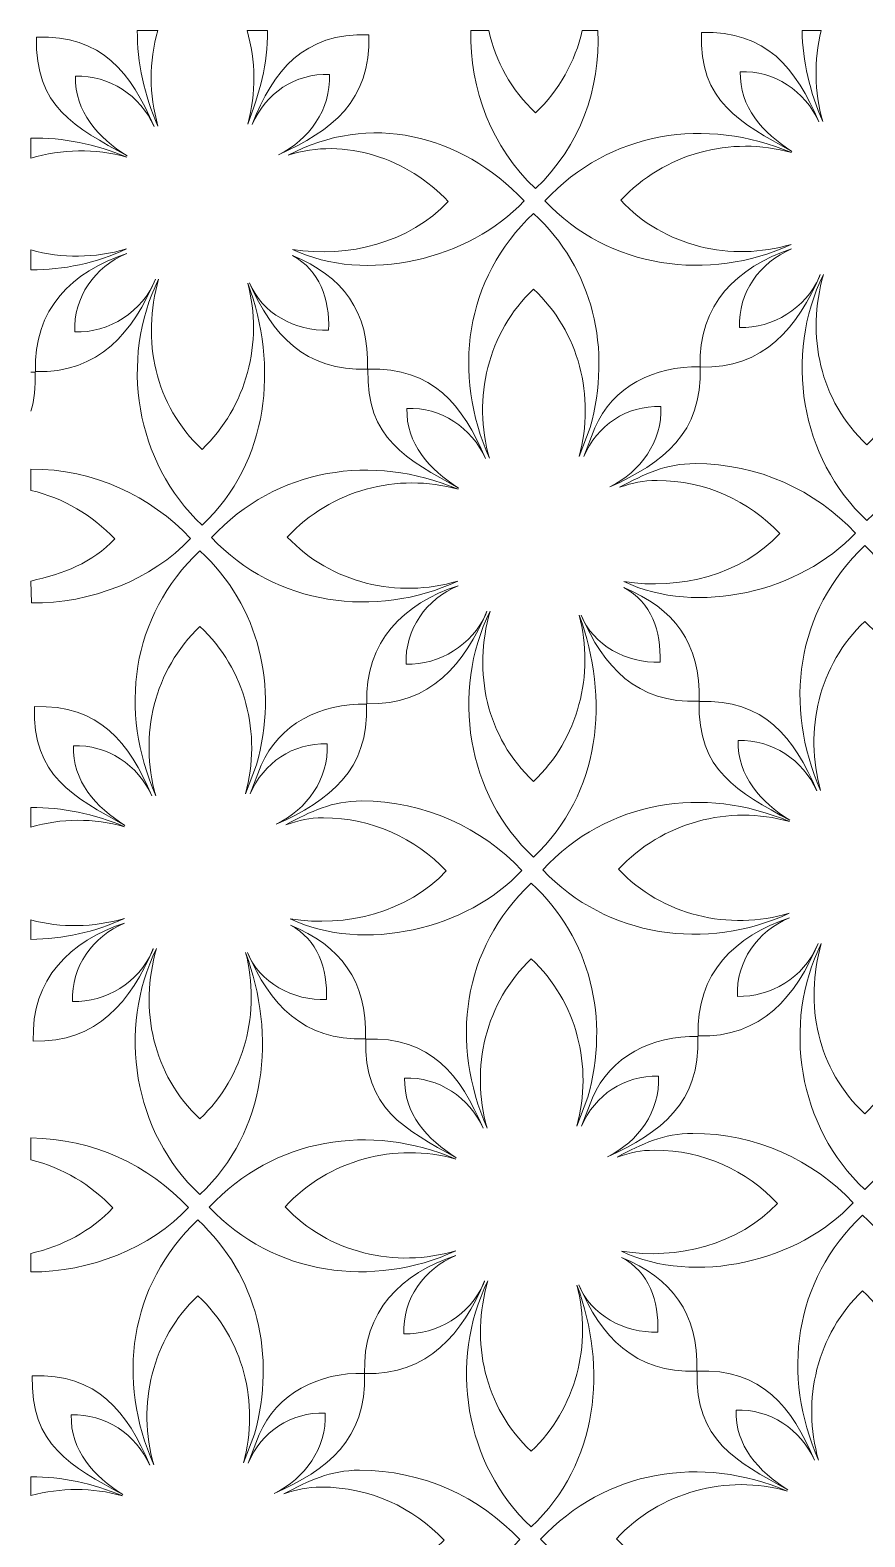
# Model space of a CAD drawing. Header units: centimetres. Extents: x -48 to 48, y -64 to 64.
# Drawn here: x 3.14 to 25.18, y 24.07 to 63.85 of the extents above; entities that cross this region are included whole.
import ezdxf

# ---------------------------------------------------------------- set-up
doc = ezdxf.new("R2010")
doc.units = ezdxf.units.CM
doc.header["$MEASUREMENT"] = 0
doc.layers.add('layer 1', color=7, linetype='Continuous')

msp = doc.modelspace()

# ---------------------------------------------------------------- linework, layer by layer
at = {"layer": 'layer 1', "color": 177, "lineweight": 9}
for points, knots in [([(5.70304, 60.53087), (4.94048, 61.00949), (4.31012, 61.70213), (4.33935, 62.63511), (4.33935, 62.63511), (5.23364, 62.66904), (6.04937, 62.1251), (6.41227, 61.31185), (6.41227, 61.31185), (5.81367, 62.71638), (5.03115, 63.73175), (3.31102, 63.66648), (3.31102, 63.66648), (3.25368, 61.83675), (4.33958, 61.28438), (5.70304, 60.53087), (5.70304, 60.53087), (5.70309, 60.53085), (5.70314, 60.53081), (5.7032, 60.53078)], [0, 0, 0, 0, 0.16666667, 0.16666667, 0.16666667, 0.16666667, 0.33333333, 0.33333333, 0.33333333, 0.33333333, 0.5, 0.5, 0.5, 0.5, 0.66666667, 0.66666667, 0.66666667, 0.66666667, 1, 1, 1, 1]), ([(6.51046, 63.83977), (6.51046, 63.83977), (5.97011, 63.83977), (5.97011, 63.83977), (5.97011, 63.83977), (5.96924, 62.99605), (6.15566, 62.13738), (6.51727, 61.31546), (6.51727, 61.31546), (6.27892, 62.15105), (6.27971, 63.02895), (6.51046, 63.83977)], [0, 0, 0, 0, 0.25, 0.25, 0.25, 0.25, 0.5, 0.5, 0.5, 0.5, 1, 1, 1, 1]), ([(9.40981, 63.83977), (9.40981, 63.83977), (8.87099, 63.83977), (8.87099, 63.83977), (8.87099, 63.83977), (9.10037, 63.04826), (9.10881, 62.19117), (8.88678, 61.36662), (8.88678, 61.36662), (9.19731, 62.18753), (9.41519, 62.94334), (9.40981, 63.83977)], [0, 0, 0, 0, 0.25, 0.25, 0.25, 0.25, 0.5, 0.5, 0.5, 0.5, 1, 1, 1, 1]), ([(9.0067, 61.36267), (9.5587, 62.78712), (10.36003, 63.78452), (12.08022, 63.73019), (12.08022, 63.73019), (12.14622, 61.97814), (11.09902, 61.19213), (9.698, 60.55964), (9.698, 60.55964), (10.50931, 60.96254), (11.08037, 61.75068), (11.04522, 62.68383), (11.04522, 62.68383), (10.13155, 62.71269), (9.36527, 62.18729), (9.0067, 61.36267)], [0, 0, 0, 0, 0.2, 0.2, 0.2, 0.2, 0.4, 0.4, 0.4, 0.4, 0.6, 0.6, 0.6, 0.6, 1, 1, 1, 1]), ([(18.13369, 63.83976), (18.13369, 63.83976), (17.72006, 63.83976), (17.72006, 63.83976), (17.72006, 63.83976), (17.52896, 63.02476), (17.11343, 62.26468), (16.4841, 61.6693), (16.4841, 61.6693), (15.83768, 62.27363), (15.42998, 63.02898), (15.25127, 63.83976), (15.25127, 63.83976), (15.25127, 63.83976), (14.77608, 63.83977), (14.77608, 63.83977), (14.77608, 63.83977), (14.7414, 62.30174), (15.32463, 60.75305), (16.48384, 59.6693), (16.48384, 59.6693), (17.68492, 60.80561), (18.182, 62.30945), (18.13369, 63.83976)], [0, 0, 0, 0, 0.14285714, 0.14285714, 0.14285714, 0.14285714, 0.28571429, 0.28571429, 0.28571429, 0.28571429, 0.42857143, 0.42857143, 0.42857143, 0.42857143, 0.57142857, 0.57142857, 0.57142857, 0.57142857, 0.71428571, 0.71428571, 0.71428571, 0.71428571, 1, 1, 1, 1]), ([(23.25483, 60.65156), (22.49227, 61.13018), (21.86191, 61.82282), (21.89114, 62.7558), (21.89114, 62.7558), (22.78543, 62.78973), (23.60116, 62.24579), (23.96406, 61.43254), (23.96406, 61.43254), (23.36546, 62.83707), (22.58294, 63.85244), (20.86281, 63.78717), (20.86281, 63.78717), (20.80547, 61.95744), (21.89137, 61.40507), (23.25483, 60.65156)], [0, 0, 0, 0, 0.2, 0.2, 0.2, 0.2, 0.4, 0.4, 0.4, 0.4, 0.6, 0.6, 0.6, 0.6, 1, 1, 1, 1]), ([(24.02973, 63.83977), (23.832, 63.06297), (23.84249, 62.23045), (24.06906, 61.43615), (24.06906, 61.43615), (23.72468, 62.21891), (23.53919, 63.035), (23.52305, 63.83977), (23.52305, 63.83977), (23.52305, 63.83977), (24.02973, 63.83977), (24.02973, 63.83977)], [0, 0, 0, 0, 0.25, 0.25, 0.25, 0.25, 0.5, 0.5, 0.5, 0.5, 1, 1, 1, 1]), ([(9.95386, 60.5503), (12.09153, 61.68684), (14.5113, 61.1209), (16.18146, 59.34219), (16.18146, 59.34219), (14.7439, 57.7929), (12.00561, 57.14195), (10.06741, 58.06334), (10.06741, 58.06334), (11.53181, 57.82869), (13.16978, 58.23799), (14.18146, 59.3283), (14.18146, 59.3283), (13.12364, 60.45489), (11.44376, 61.03957), (9.95386, 60.5503)], [0, 0, 0, 0, 0.2, 0.2, 0.2, 0.2, 0.4, 0.4, 0.4, 0.4, 0.6, 0.6, 0.6, 0.6, 1, 1, 1, 1]), ([(23.23789, 58.19591), (21.06415, 57.18907), (18.42034, 57.5481), (16.73325, 59.34484), (16.73325, 59.34484), (18.44264, 61.1871), (20.98968, 61.57551), (23.24293, 60.61858), (23.24293, 60.61858), (21.64349, 61.07215), (19.88056, 60.59522), (18.73325, 59.35873), (18.73325, 59.35873), (19.87531, 58.14244), (21.64405, 57.72093), (23.23789, 58.19591)], [0, 0, 0, 0, 0.2, 0.2, 0.2, 0.2, 0.4, 0.4, 0.4, 0.4, 0.6, 0.6, 0.6, 0.6, 1, 1, 1, 1]), ([(3.16335, 60.47177), (3.97661, 60.71785), (4.85616, 60.73467), (5.69114, 60.49789), (5.69114, 60.49789), (4.86934, 60.84689), (4.00843, 61.01694), (3.16334, 61.00277), (3.16334, 61.00277), (3.16334, 61.00277), (3.16335, 60.47177), (3.16335, 60.47177)], [0, 0, 0, 0, 0.25, 0.25, 0.25, 0.25, 0.5, 0.5, 0.5, 0.5, 1, 1, 1, 1]), ([(17.63742, 52.59794), (18.06396, 54.18194), (17.64001, 55.886), (16.43293, 57.01449), (16.43293, 57.01449), (15.22468, 55.87141), (14.81546, 54.13292), (15.26791, 52.54678), (15.26791, 52.54678), (14.28707, 54.77611), (14.59525, 57.27569), (16.43319, 59.01449), (16.43319, 59.01449), (18.01955, 57.53142), (18.50259, 55.43403), (17.92634, 53.36172), (17.92634, 53.36172), (17.92634, 53.36172), (17.63742, 52.59794), (17.63742, 52.59794)], [0, 0, 0, 0, 0.16666667, 0.16666667, 0.16666667, 0.16666667, 0.33333333, 0.33333333, 0.33333333, 0.33333333, 0.5, 0.5, 0.5, 0.5, 0.66666667, 0.66666667, 0.66666667, 0.66666667, 1, 1, 1, 1]), ([(3.16335, 57.52217), (4.0205, 57.51871), (4.88522, 57.70427), (5.6861, 58.07522), (5.6861, 58.07522), (4.85486, 57.82751), (3.97603, 57.82362), (3.16335, 58.04916), (3.16335, 58.04916), (3.16335, 58.04916), (3.16335, 57.52217), (3.16335, 57.52217)], [0, 0, 0, 0, 0.25, 0.25, 0.25, 0.25, 0.5, 0.5, 0.5, 0.5, 1, 1, 1, 1]), ([(6.45127, 57.27854), (5.87458, 55.899), (4.95499, 54.78335), (3.2827, 54.83615), (3.2827, 54.83615), (3.22058, 56.4844), (4.2571, 57.48021), (5.69124, 57.95312), (5.69124, 57.95312), (4.84902, 57.60212), (4.28303, 56.80257), (4.3177, 55.88251), (4.3177, 55.88251), (5.21692, 55.85413), (6.13223, 56.42756), (6.45127, 57.27854), (6.45127, 57.27854), (6.45127, 57.27854), (6.45127, 57.27854), (6.45127, 57.27854)], [0, 0, 0, 0, 0.16666667, 0.16666667, 0.16666667, 0.16666667, 0.33333333, 0.33333333, 0.33333333, 0.33333333, 0.5, 0.5, 0.5, 0.5, 0.66666667, 0.66666667, 0.66666667, 0.66666667, 1, 1, 1, 1]), ([(10.0687, 57.90109), (11.38741, 57.3545), (12.10028, 56.44341), (12.0519, 54.89986), (12.0519, 54.89986), (10.39782, 54.8371), (9.52885, 55.81648), (8.93671, 57.17695), (8.93671, 57.17695), (9.24618, 56.38409), (10.14258, 55.89779), (11.02357, 55.93123), (11.02357, 55.93123), (11.04939, 56.75508), (10.79569, 57.51212), (10.0687, 57.90109)], [0, 0, 0, 0, 0.2, 0.2, 0.2, 0.2, 0.4, 0.4, 0.4, 0.4, 0.6, 0.6, 0.6, 0.6, 1, 1, 1, 1]), ([(24.00306, 57.39923), (23.42637, 56.01969), (22.50678, 54.90404), (20.83449, 54.95684), (20.83449, 54.95684), (20.77237, 56.60509), (21.80889, 57.6009), (23.24303, 58.07381), (23.24303, 58.07381), (22.40081, 57.72281), (21.83482, 56.92326), (21.86949, 56.0032), (21.86949, 56.0032), (22.74451, 55.97558), (23.62554, 56.51382), (23.97193, 57.32488), (23.97193, 57.32488), (23.9833, 57.35148), (23.99287, 57.37205), (24.00306, 57.39923)], [0, 0, 0, 0, 0.16666667, 0.16666667, 0.16666667, 0.16666667, 0.33333333, 0.33333333, 0.33333333, 0.33333333, 0.5, 0.5, 0.5, 0.5, 0.66666667, 0.66666667, 0.66666667, 0.66666667, 1, 1, 1, 1]), ([(26.44082, 57.29191), (27.24772, 55.09771), (27.01882, 52.59417), (25.23216, 50.90386), (25.23216, 50.90386), (23.47001, 52.55129), (23.03884, 55.27306), (24.08591, 57.39867), (24.08591, 57.39867), (23.6272, 55.7957), (23.98603, 54.06909), (25.23242, 52.90386), (25.23242, 52.90386), (26.41889, 54.02634), (26.84548, 55.73412), (26.44082, 57.29191)], [0, 0, 0, 0, 0.2, 0.2, 0.2, 0.2, 0.4, 0.4, 0.4, 0.4, 0.6, 0.6, 0.6, 0.6, 1, 1, 1, 1]), ([(8.88903, 57.17122), (9.69593, 54.97702), (9.46703, 52.47348), (7.68037, 50.78317), (7.68037, 50.78317), (5.91822, 52.4306), (5.48705, 55.15237), (6.53412, 57.27798), (6.53412, 57.27798), (6.07541, 55.67501), (6.43424, 53.9484), (7.68063, 52.78317), (7.68063, 52.78317), (8.8671, 53.90565), (9.29369, 55.61343), (8.88903, 57.17122)], [0, 0, 0, 0, 0.2, 0.2, 0.2, 0.2, 0.4, 0.4, 0.4, 0.4, 0.6, 0.6, 0.6, 0.6, 1, 1, 1, 1]), ([(14.45368, 51.76219), (13.69112, 52.24081), (13.06076, 52.93345), (13.08999, 53.86643), (13.08999, 53.86643), (13.98428, 53.90036), (14.80001, 53.35642), (15.16291, 52.54317), (15.16291, 52.54317), (14.56431, 53.9477), (13.78179, 54.96307), (12.06166, 54.8978), (12.06166, 54.8978), (12.00432, 53.06807), (13.09022, 52.5157), (14.45368, 51.76219)], [0, 0, 0, 0, 0.2, 0.2, 0.2, 0.2, 0.4, 0.4, 0.4, 0.4, 0.6, 0.6, 0.6, 0.6, 1, 1, 1, 1]), ([(17.75734, 52.59399), (17.75734, 52.59399), (18.04988, 53.34889), (18.04988, 53.34889), (18.04988, 53.34889), (18.51851, 54.43111), (19.62493, 54.9996), (20.83086, 54.96151), (20.83086, 54.96151), (20.89686, 53.20946), (19.84966, 52.42345), (18.44864, 51.79096), (18.44864, 51.79096), (19.25995, 52.19386), (19.83101, 52.982), (19.79586, 53.91515), (19.79586, 53.91515), (18.88219, 53.94401), (18.11591, 53.41861), (17.75734, 52.59399)], [0, 0, 0, 0, 0.16666667, 0.16666667, 0.16666667, 0.16666667, 0.33333333, 0.33333333, 0.33333333, 0.33333333, 0.5, 0.5, 0.5, 0.5, 0.66666667, 0.66666667, 0.66666667, 0.66666667, 1, 1, 1, 1]), ([(3.16336, 53.78828), (3.24968, 54.09034), (3.28965, 54.43096), (3.27504, 54.81894), (3.27504, 54.81894), (3.23772, 54.82011), (3.20048, 54.82072), (3.16335, 54.82073)], [0, 0, 0, 0, 0.33333333, 0.33333333, 0.33333333, 0.33333333, 1, 1, 1, 1]), ([(14.43674, 49.30654), (12.263, 48.2997), (9.61919, 48.65873), (7.9321, 50.45547), (7.9321, 50.45547), (9.64149, 52.29773), (12.18853, 52.68614), (14.44178, 51.72921), (14.44178, 51.72921), (12.84234, 52.18278), (11.07941, 51.70585), (9.9321, 50.46936), (9.9321, 50.46936), (11.07416, 49.25307), (12.8429, 48.83156), (14.43674, 49.30654)], [0, 0, 0, 0, 0.2, 0.2, 0.2, 0.2, 0.4, 0.4, 0.4, 0.4, 0.6, 0.6, 0.6, 0.6, 1, 1, 1, 1]), ([(3.17401, 48.72906), (3.17401, 48.72906), (3.16336, 49.30772), (3.16336, 49.30772), (3.16336, 49.30772), (4.00664, 49.49151), (4.79489, 49.79047), (5.37628, 50.41705), (5.37628, 50.41705), (4.78968, 51.04179), (4.0249, 51.49679), (3.16336, 51.70052), (3.16336, 51.70052), (3.16336, 51.70052), (3.16336, 52.26481), (3.16336, 52.26481), (3.16336, 52.26481), (4.82393, 52.25903), (6.32069, 51.55513), (7.37628, 50.43094), (7.37628, 50.43094), (6.37175, 49.34833), (4.73204, 48.70439), (3.17401, 48.72906)], [0, 0, 0, 0, 0.14285714, 0.14285714, 0.14285714, 0.14285714, 0.28571429, 0.28571429, 0.28571429, 0.28571429, 0.42857143, 0.42857143, 0.42857143, 0.42857143, 0.57142857, 0.57142857, 0.57142857, 0.57142857, 0.71428571, 0.71428571, 0.71428571, 0.71428571, 1, 1, 1, 1]), ([(18.7045, 51.78162), (19.36306, 52.13176), (19.92253, 52.40741), (20.69856, 52.40741), (20.69856, 52.40741), (22.36735, 52.40741), (23.87214, 51.70236), (24.9321, 50.57351), (24.9321, 50.57351), (23.49454, 49.02422), (20.75625, 48.37327), (18.81805, 49.29466), (18.81805, 49.29466), (20.28245, 49.06001), (21.92042, 49.46931), (22.9321, 50.55962), (22.9321, 50.55962), (22.12154, 51.42287), (20.97082, 51.96202), (19.69469, 51.96202), (19.69469, 51.96202), (19.30082, 51.96202), (19.07342, 51.90277), (18.7045, 51.78162)], [0, 0, 0, 0, 0.14285714, 0.14285714, 0.14285714, 0.14285714, 0.28571429, 0.28571429, 0.28571429, 0.28571429, 0.42857143, 0.42857143, 0.42857143, 0.42857143, 0.57142857, 0.57142857, 0.57142857, 0.57142857, 0.71428571, 0.71428571, 0.71428571, 0.71428571, 1, 1, 1, 1]), ([(26.38248, 43.8254), (26.80902, 45.4094), (26.38507, 47.11346), (25.17799, 48.24195), (25.17799, 48.24195), (23.96974, 47.09887), (23.56052, 45.36038), (24.01297, 43.77424), (24.01297, 43.77424), (23.03213, 46.00357), (23.34031, 48.50315), (25.17825, 50.24195), (25.17825, 50.24195), (26.76461, 48.75888), (27.24765, 46.66149), (26.6714, 44.58918), (26.6714, 44.58918), (26.6714, 44.58918), (26.38248, 43.8254), (26.38248, 43.8254)], [0, 0, 0, 0, 0.16666667, 0.16666667, 0.16666667, 0.16666667, 0.33333333, 0.33333333, 0.33333333, 0.33333333, 0.5, 0.5, 0.5, 0.5, 0.66666667, 0.66666667, 0.66666667, 0.66666667, 1, 1, 1, 1]), ([(8.82992, 43.68993), (9.25646, 45.27393), (8.83251, 46.97799), (7.62543, 48.10648), (7.62543, 48.10648), (6.41718, 46.9634), (6.00796, 45.22491), (6.46041, 43.63877), (6.46041, 43.63877), (5.47957, 45.8681), (5.78775, 48.36768), (7.62569, 50.10648), (7.62569, 50.10648), (9.21205, 48.62341), (9.69509, 46.52602), (9.11884, 44.45371), (9.11884, 44.45371), (9.11884, 44.45371), (8.82992, 43.68993), (8.82992, 43.68993)], [0, 0, 0, 0, 0.16666667, 0.16666667, 0.16666667, 0.16666667, 0.33333333, 0.33333333, 0.33333333, 0.33333333, 0.5, 0.5, 0.5, 0.5, 0.66666667, 0.66666667, 0.66666667, 0.66666667, 1, 1, 1, 1]), ([(15.20191, 48.50986), (14.62522, 47.13032), (13.70563, 46.01467), (12.03334, 46.06747), (12.03334, 46.06747), (11.97122, 47.71572), (13.00774, 48.71153), (14.44188, 49.18444), (14.44188, 49.18444), (13.59966, 48.83344), (13.03367, 48.03389), (13.06834, 47.11383), (13.06834, 47.11383), (13.94336, 47.08621), (14.82439, 47.62445), (15.17078, 48.43551), (15.17078, 48.43551), (15.18215, 48.46211), (15.19172, 48.48268), (15.20191, 48.50986)], [0, 0, 0, 0, 0.16666667, 0.16666667, 0.16666667, 0.16666667, 0.33333333, 0.33333333, 0.33333333, 0.33333333, 0.5, 0.5, 0.5, 0.5, 0.66666667, 0.66666667, 0.66666667, 0.66666667, 1, 1, 1, 1]), ([(18.81934, 49.13241), (20.13805, 48.58582), (20.85092, 47.67473), (20.80254, 46.13118), (20.80254, 46.13118), (19.14846, 46.06842), (18.27949, 47.0478), (17.68735, 48.40827), (17.68735, 48.40827), (17.99682, 47.61541), (18.89322, 47.12911), (19.77421, 47.16255), (19.77421, 47.16255), (19.80003, 47.9864), (19.54633, 48.74344), (18.81934, 49.13241)], [0, 0, 0, 0, 0.2, 0.2, 0.2, 0.2, 0.4, 0.4, 0.4, 0.4, 0.6, 0.6, 0.6, 0.6, 1, 1, 1, 1]), ([(17.63967, 48.40254), (18.44657, 46.20834), (18.21767, 43.7048), (16.43101, 42.01449), (16.43101, 42.01449), (14.66886, 43.66192), (14.23769, 46.38369), (15.28476, 48.5093), (15.28476, 48.5093), (14.82605, 46.90633), (15.18488, 45.17972), (16.43127, 44.01449), (16.43127, 44.01449), (17.61774, 45.13697), (18.04433, 46.84475), (17.63967, 48.40254)], [0, 0, 0, 0, 0.2, 0.2, 0.2, 0.2, 0.4, 0.4, 0.4, 0.4, 0.6, 0.6, 0.6, 0.6, 1, 1, 1, 1]), ([(23.19874, 42.98965), (22.43618, 43.46827), (21.80582, 44.16091), (21.83505, 45.09389), (21.83505, 45.09389), (22.72934, 45.12782), (23.54507, 44.58388), (23.90797, 43.77063), (23.90797, 43.77063), (23.30937, 45.17516), (22.52685, 46.19053), (20.80672, 46.12526), (20.80672, 46.12526), (20.74938, 44.29553), (21.83528, 43.74316), (23.19874, 42.98965)], [0, 0, 0, 0, 0.2, 0.2, 0.2, 0.2, 0.4, 0.4, 0.4, 0.4, 0.6, 0.6, 0.6, 0.6, 1, 1, 1, 1]), ([(5.64618, 42.85418), (4.88362, 43.3328), (4.25326, 44.02544), (4.28249, 44.95842), (4.28249, 44.95842), (5.17678, 44.99235), (5.99251, 44.44841), (6.35541, 43.63516), (6.35541, 43.63516), (5.75681, 45.03969), (4.97429, 46.05506), (3.25416, 45.98979), (3.25416, 45.98979), (3.19682, 44.16006), (4.28272, 43.60769), (5.64618, 42.85418)], [0, 0, 0, 0, 0.2, 0.2, 0.2, 0.2, 0.4, 0.4, 0.4, 0.4, 0.6, 0.6, 0.6, 0.6, 1, 1, 1, 1]), ([(8.94984, 43.68598), (8.94984, 43.68598), (9.24238, 44.44088), (9.24238, 44.44088), (9.24238, 44.44088), (9.71101, 45.5231), (10.81743, 46.09159), (12.02336, 46.0535), (12.02336, 46.0535), (12.08936, 44.30145), (11.04216, 43.51544), (9.64114, 42.88295), (9.64114, 42.88295), (10.45245, 43.28585), (11.02351, 44.07399), (10.98836, 45.00714), (10.98836, 45.00714), (10.07469, 45.036), (9.30841, 44.5106), (8.94984, 43.68598)], [0, 0, 0, 0, 0.16666667, 0.16666667, 0.16666667, 0.16666667, 0.33333333, 0.33333333, 0.33333333, 0.33333333, 0.5, 0.5, 0.5, 0.5, 0.66666667, 0.66666667, 0.66666667, 0.66666667, 1, 1, 1, 1]), ([(23.1818, 40.534), (21.00806, 39.52716), (18.36425, 39.88619), (16.67716, 41.68293), (16.67716, 41.68293), (18.38655, 43.52519), (20.93359, 43.9136), (23.18684, 42.95667), (23.18684, 42.95667), (21.5874, 43.41024), (19.82447, 42.93331), (18.67716, 41.69682), (18.67716, 41.69682), (19.81922, 40.48053), (21.58796, 40.05902), (23.1818, 40.534)], [0, 0, 0, 0, 0.2, 0.2, 0.2, 0.2, 0.4, 0.4, 0.4, 0.4, 0.6, 0.6, 0.6, 0.6, 1, 1, 1, 1]), ([(9.897, 42.87361), (10.55556, 43.22375), (11.11503, 43.4994), (11.89106, 43.4994), (11.89106, 43.4994), (13.55985, 43.4994), (15.06464, 42.79435), (16.1246, 41.6655), (16.1246, 41.6655), (14.68704, 40.11621), (11.94875, 39.46526), (10.01055, 40.38665), (10.01055, 40.38665), (11.47495, 40.152), (13.11292, 40.5613), (14.1246, 41.65161), (14.1246, 41.65161), (13.31404, 42.51486), (12.16332, 43.05401), (10.88719, 43.05401), (10.88719, 43.05401), (10.49332, 43.05401), (10.26592, 42.99476), (9.897, 42.87361)], [0, 0, 0, 0, 0.14285714, 0.14285714, 0.14285714, 0.14285714, 0.28571429, 0.28571429, 0.28571429, 0.28571429, 0.42857143, 0.42857143, 0.42857143, 0.42857143, 0.57142857, 0.57142857, 0.57142857, 0.57142857, 0.71428571, 0.71428571, 0.71428571, 0.71428571, 1, 1, 1, 1]), ([(3.16335, 42.8119), (3.96064, 43.04181), (4.81873, 43.05247), (5.63428, 42.8212), (5.63428, 42.8212), (4.8309, 43.16238), (3.99015, 43.33255), (3.16335, 43.32678), (3.16335, 43.32678), (3.16335, 43.32678), (3.16335, 42.8119), (3.16335, 42.8119)], [0, 0, 0, 0, 0.25, 0.25, 0.25, 0.25, 0.5, 0.5, 0.5, 0.5, 1, 1, 1, 1]), ([(17.5773, 34.91415), (18.00384, 36.49815), (17.57989, 38.20221), (16.37281, 39.3307), (16.37281, 39.3307), (15.16456, 38.18762), (14.75534, 36.44913), (15.20779, 34.86299), (15.20779, 34.86299), (14.22695, 37.09232), (14.53513, 39.5919), (16.37307, 41.3307), (16.37307, 41.3307), (17.95943, 39.84763), (18.44247, 37.75024), (17.86622, 35.67793), (17.86622, 35.67793), (17.86622, 35.67793), (17.5773, 34.91415), (17.5773, 34.91415)], [0, 0, 0, 0, 0.16666667, 0.16666667, 0.16666667, 0.16666667, 0.33333333, 0.33333333, 0.33333333, 0.33333333, 0.5, 0.5, 0.5, 0.5, 0.66666667, 0.66666667, 0.66666667, 0.66666667, 1, 1, 1, 1]), ([(3.16334, 39.84555), (3.16334, 39.84555), (3.16335, 40.35711), (3.16335, 40.35711), (3.16335, 40.35711), (3.96007, 40.14726), (4.81735, 40.15659), (5.62924, 40.39853), (5.62924, 40.39853), (4.84606, 40.03578), (4.00185, 39.85033), (3.16334, 39.84555)], [0, 0, 0, 0, 0.25, 0.25, 0.25, 0.25, 0.5, 0.5, 0.5, 0.5, 1, 1, 1, 1]), ([(6.39441, 39.60185), (5.81772, 38.22231), (4.89813, 37.10666), (3.22584, 37.15946), (3.22584, 37.15946), (3.16372, 38.80771), (4.20024, 39.80352), (5.63438, 40.27643), (5.63438, 40.27643), (4.79216, 39.92543), (4.22617, 39.12588), (4.26084, 38.20582), (4.26084, 38.20582), (5.13586, 38.1782), (6.01689, 38.71644), (6.36328, 39.5275), (6.36328, 39.5275), (6.37465, 39.5541), (6.38422, 39.57467), (6.39441, 39.60185)], [0, 0, 0, 0, 0.16666667, 0.16666667, 0.16666667, 0.16666667, 0.33333333, 0.33333333, 0.33333333, 0.33333333, 0.5, 0.5, 0.5, 0.5, 0.66666667, 0.66666667, 0.66666667, 0.66666667, 1, 1, 1, 1]), ([(10.01184, 40.2244), (11.33055, 39.67781), (12.04342, 38.76672), (11.99504, 37.22317), (11.99504, 37.22317), (10.34096, 37.16041), (9.47199, 38.13979), (8.87985, 39.50026), (8.87985, 39.50026), (9.18932, 38.7074), (10.08572, 38.2211), (10.96671, 38.25454), (10.96671, 38.25454), (10.99253, 39.07839), (10.73883, 39.83543), (10.01184, 40.2244)], [0, 0, 0, 0, 0.2, 0.2, 0.2, 0.2, 0.4, 0.4, 0.4, 0.4, 0.6, 0.6, 0.6, 0.6, 1, 1, 1, 1]), ([(23.94697, 39.73732), (23.37028, 38.35778), (22.45069, 37.24213), (20.7784, 37.29493), (20.7784, 37.29493), (20.71628, 38.94318), (21.7528, 39.93899), (23.18694, 40.4119), (23.18694, 40.4119), (22.34472, 40.0609), (21.77873, 39.26135), (21.8134, 38.34129), (21.8134, 38.34129), (22.68842, 38.31367), (23.56945, 38.85191), (23.91584, 39.66297), (23.91584, 39.66297), (23.92721, 39.68957), (23.93678, 39.71014), (23.94697, 39.73732)], [0, 0, 0, 0, 0.16666667, 0.16666667, 0.16666667, 0.16666667, 0.33333333, 0.33333333, 0.33333333, 0.33333333, 0.5, 0.5, 0.5, 0.5, 0.66666667, 0.66666667, 0.66666667, 0.66666667, 1, 1, 1, 1]), ([(8.83217, 39.49453), (9.63907, 37.30033), (9.41017, 34.79679), (7.62351, 33.10648), (7.62351, 33.10648), (5.86136, 34.75391), (5.43019, 37.47568), (6.47726, 39.60129), (6.47726, 39.60129), (6.01855, 37.99832), (6.37738, 36.27171), (7.62377, 35.10648), (7.62377, 35.10648), (8.81024, 36.22896), (9.23683, 37.93674), (8.83217, 39.49453)], [0, 0, 0, 0, 0.2, 0.2, 0.2, 0.2, 0.4, 0.4, 0.4, 0.4, 0.6, 0.6, 0.6, 0.6, 1, 1, 1, 1]), ([(26.38473, 39.63), (27.19163, 37.4358), (26.96273, 34.93226), (25.17607, 33.24195), (25.17607, 33.24195), (23.41392, 34.88938), (22.98275, 37.61115), (24.02982, 39.73676), (24.02982, 39.73676), (23.57111, 38.13379), (23.92994, 36.40718), (25.17633, 35.24195), (25.17633, 35.24195), (26.3628, 36.36443), (26.78939, 38.07221), (26.38473, 39.63)], [0, 0, 0, 0, 0.2, 0.2, 0.2, 0.2, 0.4, 0.4, 0.4, 0.4, 0.6, 0.6, 0.6, 0.6, 1, 1, 1, 1]), ([(14.39356, 34.0784), (13.631, 34.55702), (13.00064, 35.24966), (13.02987, 36.18264), (13.02987, 36.18264), (13.92416, 36.21657), (14.73989, 35.67263), (15.10279, 34.85938), (15.10279, 34.85938), (14.50419, 36.26391), (13.72167, 37.27928), (12.00154, 37.21401), (12.00154, 37.21401), (11.9442, 35.38428), (13.0301, 34.83191), (14.39356, 34.0784)], [0, 0, 0, 0, 0.2, 0.2, 0.2, 0.2, 0.4, 0.4, 0.4, 0.4, 0.6, 0.6, 0.6, 0.6, 1, 1, 1, 1]), ([(17.69722, 34.9102), (17.69722, 34.9102), (17.98976, 35.6651), (17.98976, 35.6651), (17.98976, 35.6651), (18.45839, 36.74732), (19.56481, 37.31581), (20.77074, 37.27772), (20.77074, 37.27772), (20.83674, 35.52567), (19.78954, 34.73966), (18.38852, 34.10717), (18.38852, 34.10717), (19.19983, 34.51007), (19.77089, 35.29821), (19.73574, 36.23136), (19.73574, 36.23136), (18.82207, 36.26022), (18.05579, 35.73482), (17.69722, 34.9102)], [0, 0, 0, 0, 0.16666667, 0.16666667, 0.16666667, 0.16666667, 0.33333333, 0.33333333, 0.33333333, 0.33333333, 0.5, 0.5, 0.5, 0.5, 0.66666667, 0.66666667, 0.66666667, 0.66666667, 1, 1, 1, 1]), ([(14.37662, 31.62275), (12.20288, 30.61591), (9.55907, 30.97494), (7.87198, 32.77168), (7.87198, 32.77168), (9.58137, 34.61394), (12.12841, 35.00235), (14.38166, 34.04542), (14.38166, 34.04542), (12.78222, 34.49899), (11.01929, 34.02206), (9.87198, 32.78557), (9.87198, 32.78557), (11.01404, 31.56928), (12.78278, 31.14777), (14.37662, 31.62275)], [0, 0, 0, 0, 0.2, 0.2, 0.2, 0.2, 0.4, 0.4, 0.4, 0.4, 0.6, 0.6, 0.6, 0.6, 1, 1, 1, 1]), ([(18.64438, 34.09783), (19.30294, 34.44797), (19.86241, 34.72362), (20.63844, 34.72362), (20.63844, 34.72362), (22.30723, 34.72362), (23.81202, 34.01857), (24.87198, 32.88972), (24.87198, 32.88972), (23.43442, 31.34043), (20.69613, 30.68948), (18.75793, 31.61087), (18.75793, 31.61087), (20.22233, 31.37622), (21.8603, 31.78552), (22.87198, 32.87583), (22.87198, 32.87583), (22.06142, 33.73908), (20.9107, 34.27823), (19.63457, 34.27823), (19.63457, 34.27823), (19.2407, 34.27823), (19.0133, 34.21898), (18.64438, 34.09783)], [0, 0, 0, 0, 0.14285714, 0.14285714, 0.14285714, 0.14285714, 0.28571429, 0.28571429, 0.28571429, 0.28571429, 0.42857143, 0.42857143, 0.42857143, 0.42857143, 0.57142857, 0.57142857, 0.57142857, 0.57142857, 0.71428571, 0.71428571, 0.71428571, 0.71428571, 1, 1, 1, 1]), ([(3.16335, 31.0663), (4.70912, 31.05342), (6.32897, 31.69553), (7.32472, 32.76868), (7.32472, 32.76868), (6.28007, 33.88123), (4.80333, 34.58213), (3.16336, 34.60214), (3.16336, 34.60214), (3.16336, 34.60214), (3.16336, 34.02575), (3.16336, 34.02575), (3.16336, 34.02575), (4.00386, 33.81627), (4.74985, 33.36703), (5.32472, 32.75479), (5.32472, 32.75479), (4.75519, 32.141), (3.98716, 31.74303), (3.16336, 31.55427), (3.16336, 31.55427), (3.16336, 31.55427), (3.16335, 31.0663), (3.16335, 31.0663)], [0, 0, 0, 0, 0.14285714, 0.14285714, 0.14285714, 0.14285714, 0.28571429, 0.28571429, 0.28571429, 0.28571429, 0.42857143, 0.42857143, 0.42857143, 0.42857143, 0.57142857, 0.57142857, 0.57142857, 0.57142857, 0.71428571, 0.71428571, 0.71428571, 0.71428571, 1, 1, 1, 1]), ([(8.7751, 26.02057), (9.20164, 27.60457), (8.77769, 29.30863), (7.57061, 30.43712), (7.57061, 30.43712), (6.36236, 29.29404), (5.95314, 27.55555), (6.40559, 25.96941), (6.40559, 25.96941), (5.42475, 28.19874), (5.73293, 30.69832), (7.57087, 32.43712), (7.57087, 32.43712), (9.15723, 30.95405), (9.64027, 28.85666), (9.06402, 26.78435), (9.06402, 26.78435), (9.06402, 26.78435), (8.7751, 26.02057), (8.7751, 26.02057)], [0, 0, 0, 0, 0.16666667, 0.16666667, 0.16666667, 0.16666667, 0.33333333, 0.33333333, 0.33333333, 0.33333333, 0.5, 0.5, 0.5, 0.5, 0.66666667, 0.66666667, 0.66666667, 0.66666667, 1, 1, 1, 1]), ([(26.32562, 26.14871), (26.75216, 27.73271), (26.32821, 29.43677), (25.12113, 30.56526), (25.12113, 30.56526), (23.91288, 29.42218), (23.50366, 27.68369), (23.95611, 26.09755), (23.95611, 26.09755), (22.97527, 28.32688), (23.28345, 30.82646), (25.12139, 32.56526), (25.12139, 32.56526), (26.70775, 31.08219), (27.19079, 28.9848), (26.61454, 26.91249), (26.61454, 26.91249), (26.61454, 26.91249), (26.32562, 26.14871), (26.32562, 26.14871)], [0, 0, 0, 0, 0.16666667, 0.16666667, 0.16666667, 0.16666667, 0.33333333, 0.33333333, 0.33333333, 0.33333333, 0.5, 0.5, 0.5, 0.5, 0.66666667, 0.66666667, 0.66666667, 0.66666667, 1, 1, 1, 1]), ([(15.14179, 30.82607), (14.5651, 29.44653), (13.64551, 28.33088), (11.97322, 28.38368), (11.97322, 28.38368), (11.9111, 30.03193), (12.94762, 31.02774), (14.38176, 31.50065), (14.38176, 31.50065), (13.53954, 31.14965), (12.97355, 30.3501), (13.00822, 29.43004), (13.00822, 29.43004), (13.88324, 29.40242), (14.76427, 29.94066), (15.11066, 30.75172), (15.11066, 30.75172), (15.12203, 30.77832), (15.1316, 30.79889), (15.14179, 30.82607)], [0, 0, 0, 0, 0.16666667, 0.16666667, 0.16666667, 0.16666667, 0.33333333, 0.33333333, 0.33333333, 0.33333333, 0.5, 0.5, 0.5, 0.5, 0.66666667, 0.66666667, 0.66666667, 0.66666667, 1, 1, 1, 1]), ([(18.75922, 31.44862), (20.07793, 30.90203), (20.7908, 29.99094), (20.74242, 28.44739), (20.74242, 28.44739), (19.08834, 28.38463), (18.21937, 29.36401), (17.62723, 30.72448), (17.62723, 30.72448), (17.9367, 29.93162), (18.8331, 29.44532), (19.71409, 29.47876), (19.71409, 29.47876), (19.73991, 30.30261), (19.48621, 31.05965), (18.75922, 31.44862)], [0, 0, 0, 0, 0.2, 0.2, 0.2, 0.2, 0.4, 0.4, 0.4, 0.4, 0.6, 0.6, 0.6, 0.6, 1, 1, 1, 1]), ([(17.57955, 30.71875), (18.38645, 28.52455), (18.15755, 26.02101), (16.37089, 24.3307), (16.37089, 24.3307), (14.60874, 25.97813), (14.17757, 28.6999), (15.22464, 30.82551), (15.22464, 30.82551), (14.76593, 29.22254), (15.12476, 27.49593), (16.37115, 26.3307), (16.37115, 26.3307), (17.55762, 27.45318), (17.98421, 29.16096), (17.57955, 30.71875)], [0, 0, 0, 0, 0.2, 0.2, 0.2, 0.2, 0.4, 0.4, 0.4, 0.4, 0.6, 0.6, 0.6, 0.6, 1, 1, 1, 1]), ([(5.59136, 25.18482), (4.8288, 25.66344), (4.19844, 26.35608), (4.22767, 27.28906), (4.22767, 27.28906), (5.12196, 27.32299), (5.93769, 26.77905), (6.30059, 25.9658), (6.30059, 25.9658), (5.70199, 27.37033), (4.91947, 28.3857), (3.19934, 28.32043), (3.19934, 28.32043), (3.142, 26.4907), (4.2279, 25.93833), (5.59136, 25.18482), (5.59136, 25.18482), (5.59141, 25.1848), (5.59147, 25.18477), (5.59152, 25.18474)], [0, 0, 0, 0, 0.16666667, 0.16666667, 0.16666667, 0.16666667, 0.33333333, 0.33333333, 0.33333333, 0.33333333, 0.5, 0.5, 0.5, 0.5, 0.66666667, 0.66666667, 0.66666667, 0.66666667, 1, 1, 1, 1]), ([(8.89502, 26.01662), (8.89502, 26.01662), (9.18756, 26.77152), (9.18756, 26.77152), (9.18756, 26.77152), (9.65619, 27.85374), (10.76261, 28.42223), (11.96854, 28.38414), (11.96854, 28.38414), (12.03454, 26.63209), (10.98734, 25.84608), (9.58632, 25.21359), (9.58632, 25.21359), (10.39763, 25.61649), (10.96869, 26.40463), (10.93354, 27.33778), (10.93354, 27.33778), (10.01987, 27.36664), (9.25359, 26.84124), (8.89502, 26.01662)], [0, 0, 0, 0, 0.16666667, 0.16666667, 0.16666667, 0.16666667, 0.33333333, 0.33333333, 0.33333333, 0.33333333, 0.5, 0.5, 0.5, 0.5, 0.66666667, 0.66666667, 0.66666667, 0.66666667, 1, 1, 1, 1]), ([(23.14188, 25.31296), (22.37932, 25.79158), (21.74896, 26.48422), (21.77819, 27.4172), (21.77819, 27.4172), (22.67248, 27.45113), (23.48821, 26.90719), (23.85111, 26.09394), (23.85111, 26.09394), (23.25251, 27.49847), (22.46999, 28.51384), (20.74986, 28.44857), (20.74986, 28.44857), (20.69252, 26.61884), (21.77842, 26.06647), (23.14188, 25.31296)], [0, 0, 0, 0, 0.2, 0.2, 0.2, 0.2, 0.4, 0.4, 0.4, 0.4, 0.6, 0.6, 0.6, 0.6, 1, 1, 1, 1]), ([(23.12494, 22.85731), (20.9512, 21.85047), (18.30739, 22.2095), (16.6203, 24.00624), (16.6203, 24.00624), (18.32969, 25.8485), (20.87673, 26.23691), (23.12998, 25.27998), (23.12998, 25.27998), (21.53054, 25.73355), (19.76761, 25.25662), (18.6203, 24.02013), (18.6203, 24.02013), (19.76236, 22.80384), (21.5311, 22.38233), (23.12494, 22.85731)], [0, 0, 0, 0, 0.2, 0.2, 0.2, 0.2, 0.4, 0.4, 0.4, 0.4, 0.6, 0.6, 0.6, 0.6, 1, 1, 1, 1]), ([(3.16335, 25.15799), (3.94506, 25.37283), (4.78256, 25.37782), (5.57946, 25.15184), (5.57946, 25.15184), (4.79383, 25.48548), (3.97247, 25.65559), (3.16335, 25.65754), (3.16335, 25.65754), (3.16335, 25.65754), (3.16335, 25.15799), (3.16335, 25.15799)], [0, 0, 0, 0, 0.25, 0.25, 0.25, 0.25, 0.5, 0.5, 0.5, 0.5, 1, 1, 1, 1]), ([(9.84218, 25.20425), (10.50074, 25.55439), (11.06021, 25.83004), (11.83624, 25.83004), (11.83624, 25.83004), (13.50503, 25.83004), (15.00982, 25.12499), (16.06978, 23.99614), (16.06978, 23.99614), (14.63222, 22.44685), (11.89393, 21.7959), (9.95573, 22.71729), (9.95573, 22.71729), (11.42013, 22.48264), (13.0581, 22.89194), (14.06978, 23.98225), (14.06978, 23.98225), (13.25922, 24.8455), (12.1085, 25.38465), (10.83237, 25.38465), (10.83237, 25.38465), (10.4385, 25.38465), (10.2111, 25.3254), (9.84218, 25.20425)], [0, 0, 0, 0, 0.14285714, 0.14285714, 0.14285714, 0.14285714, 0.28571429, 0.28571429, 0.28571429, 0.28571429, 0.42857143, 0.42857143, 0.42857143, 0.42857143, 0.57142857, 0.57142857, 0.57142857, 0.57142857, 0.71428571, 0.71428571, 0.71428571, 0.71428571, 1, 1, 1, 1])]:
    msp.add_open_spline(points, degree=3, knots=knots, dxfattribs=at)

doc.saveas('drawing.dxf')
